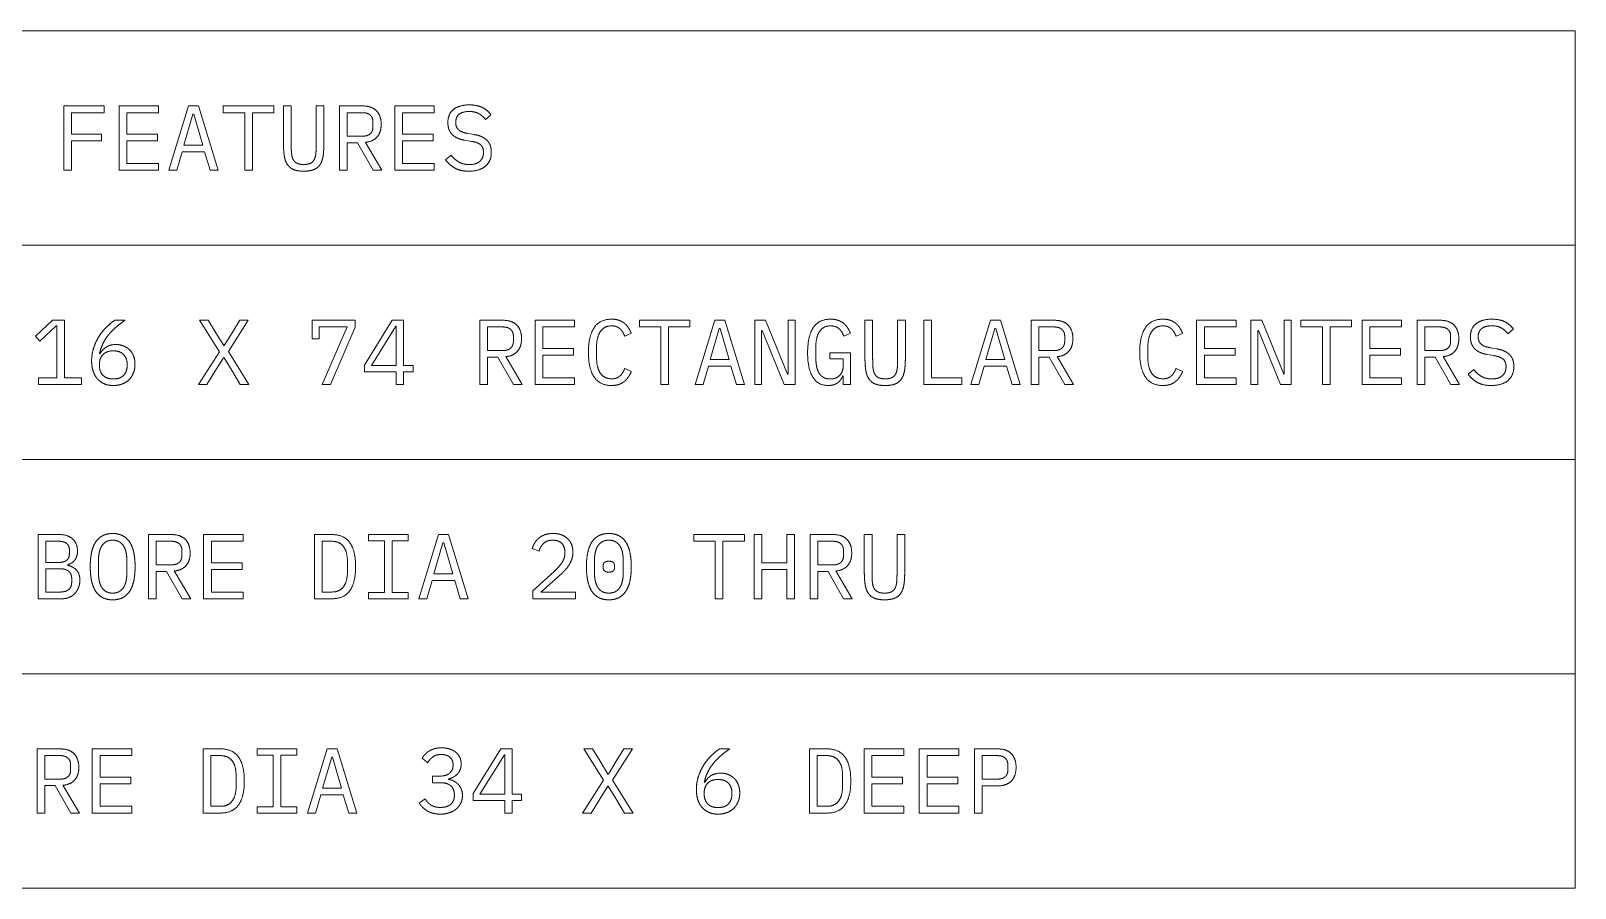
# Model space of a CAD drawing. Header units: millimetres. Extents: x 41 to 831, y 11 to 584.
# Drawn here: x 780.6 to 831, y 556 to 584 of the extents above; entities that cross this region are included whole.
import ezdxf

# ---------------------------------------------------------------- set-up
doc = ezdxf.new("R2010")
doc.units = ezdxf.units.MM
doc.layers.add('dims', color=7, linetype='Continuous', lineweight=5)

msp = doc.modelspace()

# ---------------------------------------------------------------- linework, layer by layer
at = {"layer": 'dims'}
for p, q in [((746.276, 584), (831, 584)), ((831, 556), (831, 584)), ((781.66, 581.547), (781.66, 579.453)), ((782.98, 581.547), (781.66, 581.547)), ((781.912, 581.328), (782.98, 581.328)), ((781.912, 580.623), (781.912, 581.328)), ((782.98, 581.328), (782.98, 581.547)), ((783.46, 581.547), (783.46, 579.453)), ((784.75, 581.547), (783.46, 581.547)), ((783.712, 581.328), (784.75, 581.328)), ((783.712, 580.623), (783.712, 581.328)), ((784.75, 581.328), (784.75, 581.547)), ((785.725, 581.547), (785.083, 579.453)), ((786.058, 581.547), (785.725, 581.547)), ((786.7, 579.453), (786.058, 581.547)), ((786.865, 581.547), (786.865, 581.328)), ((788.515, 581.547), (786.865, 581.547)), ((786.865, 581.328), (787.564, 581.328)), ((787.564, 581.328), (787.564, 579.453)), ((787.816, 581.328), (788.515, 581.328)), ((787.816, 579.453), (787.816, 581.328)), ((788.515, 581.328), (788.515, 581.547)), ((789.082, 581.547), (788.83, 581.547)), ((788.83, 581.547), (788.83, 580.35)), ((789.082, 580.29), (789.082, 581.547)), ((789.898, 581.547), (789.898, 580.29)), ((790.15, 581.547), (789.898, 581.547)), ((790.15, 580.35), (790.15, 581.547)), ((790.66, 581.547), (790.66, 579.453)), ((791.422, 581.547), (790.66, 581.547)), ((790.912, 581.328), (791.416, 581.328)), ((790.912, 580.56), (790.912, 581.328)), ((792.46, 581.547), (792.46, 579.453)), ((793.75, 581.547), (792.46, 581.547)), ((792.712, 581.328), (793.75, 581.328)), ((792.712, 580.623), (792.712, 581.328)), ((793.75, 581.328), (793.75, 581.547)), ((785.581, 580.269), (785.875, 581.28)), ((785.875, 581.28), (785.902, 581.28)), ((785.902, 581.28), (786.196, 580.269)), ((791.752, 581.022), (791.752, 580.866)), ((795.421, 581.109), (795.598, 581.262)), ((782.89, 580.623), (781.912, 580.623)), ((781.912, 580.404), (782.89, 580.404)), ((781.912, 579.453), (781.912, 580.404)), ((782.89, 580.404), (782.89, 580.623)), ((784.714, 580.623), (783.712, 580.623)), ((783.712, 580.404), (784.714, 580.404)), ((783.712, 579.672), (783.712, 580.404)), ((784.714, 580.404), (784.714, 580.623)), ((791.416, 580.56), (790.912, 580.56)), ((790.912, 579.453), (790.912, 580.347)), ((790.912, 580.347), (791.245, 580.347)), ((791.245, 580.347), (791.755, 579.453)), ((792.037, 579.453), (791.503, 580.359)), ((793.714, 580.623), (792.712, 580.623)), ((792.712, 580.404), (793.714, 580.404)), ((792.712, 579.672), (792.712, 580.404)), ((793.714, 580.404), (793.714, 580.623)), ((794.737, 580.431), (794.971, 580.392)), ((795.07, 580.611), (794.845, 580.65)), ((785.344, 579.453), (785.521, 580.05)), ((785.521, 580.05), (786.256, 580.05)), ((786.196, 580.269), (785.581, 580.269)), ((786.256, 580.05), (786.433, 579.453)), ((794.308, 579.936), (794.125, 579.786)), ((781.66, 579.453), (781.912, 579.453)), ((783.46, 579.453), (784.75, 579.453)), ((784.75, 579.672), (783.712, 579.672)), ((784.75, 579.453), (784.75, 579.672)), ((785.083, 579.453), (785.344, 579.453)), ((786.433, 579.453), (786.7, 579.453)), ((787.564, 579.453), (787.816, 579.453)), ((790.66, 579.453), (790.912, 579.453)), ((791.755, 579.453), (792.037, 579.453)), ((792.46, 579.453), (793.75, 579.453)), ((793.75, 579.672), (792.712, 579.672)), ((793.75, 579.453), (793.75, 579.672)), ((746.276, 577), (831, 577)), ((781.288, 574.547), (780.733, 574.028)), ((780.88, 573.869), (781.408, 574.361)), ((781.681, 574.547), (781.288, 574.547)), ((781.408, 574.361), (781.429, 574.361)), ((781.429, 574.361), (781.429, 572.672)), ((781.681, 572.672), (781.681, 574.547)), ((783.649, 574.547), (783.325, 574.547)), ((786.091, 574.547), (786.736, 573.521)), ((786.376, 574.547), (786.091, 574.547)), ((786.619, 574.142), (786.376, 574.547)), ((787.03, 573.524), (787.678, 574.547)), ((787.402, 574.547), (787.15, 574.142)), ((787.678, 574.547), (787.402, 574.547)), ((789.769, 574.547), (789.769, 573.941)), ((791.167, 574.547), (789.769, 574.547)), ((789.994, 574.331), (790.912, 574.331)), ((789.994, 573.941), (789.994, 574.331)), ((790.912, 574.331), (790.093, 572.453)), ((790.363, 572.453), (791.167, 574.325)), ((791.167, 574.325), (791.167, 574.547)), ((792.382, 574.547), (791.476, 573.086)), ((791.701, 573.071), (792.496, 574.352)), ((792.748, 574.547), (792.382, 574.547)), ((792.496, 574.352), (792.508, 574.352)), ((792.508, 574.352), (792.508, 573.071)), ((792.748, 573.071), (792.748, 574.547)), ((795.244, 574.547), (795.244, 572.453)), ((796.006, 574.547), (795.244, 574.547)), ((795.496, 574.328), (796, 574.328)), ((795.496, 573.56), (795.496, 574.328)), ((797.044, 574.547), (797.044, 572.453)), ((798.334, 574.547), (797.044, 574.547)), ((797.296, 574.328), (798.334, 574.328)), ((797.296, 573.623), (797.296, 574.328)), ((798.334, 574.328), (798.334, 574.547)), ((800.449, 574.547), (800.449, 574.328)), ((802.099, 574.547), (800.449, 574.547)), ((800.449, 574.328), (801.148, 574.328)), ((801.148, 574.328), (801.148, 572.453)), ((801.4, 574.328), (802.099, 574.328)), ((801.4, 572.453), (801.4, 574.328)), ((802.099, 574.328), (802.099, 574.547)), ((802.909, 574.547), (802.267, 572.453)), ((802.765, 573.269), (803.059, 574.28)), ((803.242, 574.547), (802.909, 574.547)), ((803.059, 574.28), (803.086, 574.28)), ((803.086, 574.28), (803.38, 573.269)), ((803.884, 572.453), (803.242, 574.547)), ((804.214, 574.547), (804.214, 572.453)), ((804.571, 574.547), (804.214, 574.547)), ((805.285, 572.783), (804.571, 574.547)), ((805.306, 574.547), (805.306, 572.783)), ((805.534, 574.547), (805.306, 574.547)), ((805.534, 572.453), (805.534, 574.547)), ((808.066, 574.547), (807.814, 574.547)), ((807.814, 574.547), (807.814, 573.35)), ((808.066, 573.29), (808.066, 574.547)), ((808.882, 574.547), (808.882, 573.29)), ((809.134, 574.547), (808.882, 574.547)), ((809.134, 573.35), (809.134, 574.547)), ((809.734, 574.547), (809.734, 572.453)), ((809.986, 574.547), (809.734, 574.547)), ((809.986, 572.672), (809.986, 574.547)), ((811.909, 574.547), (811.267, 572.453)), ((811.765, 573.269), (812.059, 574.28)), ((812.242, 574.547), (811.909, 574.547)), ((812.059, 574.28), (812.086, 574.28)), ((812.086, 574.28), (812.38, 573.269)), ((812.884, 572.453), (812.242, 574.547)), ((813.244, 574.547), (813.244, 572.453)), ((814.006, 574.547), (813.244, 574.547)), ((813.496, 574.328), (814, 574.328)), ((813.496, 573.56), (813.496, 574.328)), ((818.644, 574.547), (818.644, 572.453)), ((819.934, 574.547), (818.644, 574.547)), ((818.896, 574.328), (819.934, 574.328)), ((818.896, 573.623), (818.896, 574.328)), ((819.934, 574.328), (819.934, 574.547)), ((820.414, 574.547), (820.414, 572.453)), ((820.771, 574.547), (820.414, 574.547)), ((821.485, 572.783), (820.771, 574.547)), ((821.506, 574.547), (821.506, 572.783)), ((821.734, 574.547), (821.506, 574.547)), ((821.734, 572.453), (821.734, 574.547)), ((822.049, 574.547), (822.049, 574.328)), ((823.699, 574.547), (822.049, 574.547)), ((822.049, 574.328), (822.748, 574.328)), ((822.748, 574.328), (822.748, 572.453)), ((823, 574.328), (823.699, 574.328)), ((823, 572.453), (823, 574.328)), ((823.699, 574.328), (823.699, 574.547)), ((824.044, 574.547), (824.044, 572.453)), ((825.334, 574.547), (824.044, 574.547)), ((824.296, 574.328), (825.334, 574.328)), ((824.296, 573.623), (824.296, 574.328)), ((825.334, 574.328), (825.334, 574.547)), ((825.844, 574.547), (825.844, 572.453)), ((826.606, 574.547), (825.844, 574.547)), ((826.096, 574.328), (826.6, 574.328)), ((826.096, 573.56), (826.096, 574.328)), ((828.805, 574.109), (828.982, 574.262)), ((780.733, 574.028), (780.88, 573.869)), ((786.88, 573.719), (786.619, 574.142)), ((787.15, 574.142), (786.892, 573.719)), ((789.769, 573.941), (789.994, 573.941)), ((796.336, 574.022), (796.336, 573.866)), ((799.972, 574.025), (800.188, 574.124)), ((804.442, 574.217), (804.463, 574.217)), ((804.442, 572.453), (804.442, 574.217)), ((804.463, 574.217), (805.177, 572.453)), ((807.124, 574.025), (807.34, 574.124)), ((814.336, 574.022), (814.336, 573.866)), ((817.972, 574.025), (818.188, 574.124)), ((820.642, 574.217), (820.663, 574.217)), ((820.642, 572.453), (820.642, 574.217)), ((820.663, 574.217), (821.377, 572.453)), ((826.936, 574.022), (826.936, 573.866)), ((782.839, 573.455), (782.824, 573.461)), ((786.736, 573.521), (786.052, 572.453)), ((786.592, 572.87), (786.877, 573.326)), ((786.877, 573.326), (786.889, 573.326)), ((786.892, 573.719), (786.88, 573.719)), ((786.889, 573.326), (787.165, 572.87)), ((787.699, 572.453), (787.03, 573.524)), ((796, 573.56), (795.496, 573.56)), ((795.496, 572.453), (795.496, 573.347)), ((795.496, 573.347), (795.829, 573.347)), ((795.829, 573.347), (796.339, 572.453)), ((796.621, 572.453), (796.087, 573.359)), ((798.298, 573.623), (797.296, 573.623)), ((797.296, 573.404), (798.298, 573.404)), ((797.296, 572.672), (797.296, 573.404)), ((798.298, 573.404), (798.298, 573.623)), ((799.051, 573.329), (799.051, 573.671)), ((803.38, 573.269), (802.765, 573.269)), ((806.209, 573.347), (806.209, 573.671)), ((806.665, 573.488), (806.665, 573.287)), ((807.34, 573.488), (806.665, 573.488)), ((806.665, 573.287), (807.106, 573.287)), ((807.106, 573.287), (807.106, 573.071)), ((807.34, 572.453), (807.34, 573.488)), ((812.38, 573.269), (811.765, 573.269)), ((814, 573.56), (813.496, 573.56)), ((813.496, 572.453), (813.496, 573.347)), ((813.496, 573.347), (813.829, 573.347)), ((813.829, 573.347), (814.339, 572.453)), ((814.621, 572.453), (814.087, 573.359)), ((817.051, 573.329), (817.051, 573.671)), ((819.898, 573.623), (818.896, 573.623)), ((818.896, 573.404), (819.898, 573.404)), ((818.896, 572.672), (818.896, 573.404)), ((819.898, 573.404), (819.898, 573.623)), ((825.298, 573.623), (824.296, 573.623)), ((824.296, 573.404), (825.298, 573.404)), ((824.296, 572.672), (824.296, 573.404)), ((825.298, 573.404), (825.298, 573.623)), ((826.6, 573.56), (826.096, 573.56)), ((826.096, 572.453), (826.096, 573.347)), ((826.096, 573.347), (826.429, 573.347)), ((826.429, 573.347), (826.939, 572.453)), ((827.221, 572.453), (826.687, 573.359)), ((828.121, 573.431), (828.355, 573.392)), ((828.454, 573.611), (828.229, 573.65)), ((782.821, 573.077), (782.821, 573.101)), ((783.727, 573.101), (783.727, 573.077)), ((786.328, 572.453), (786.592, 572.87)), ((787.165, 572.87), (787.414, 572.453)), ((791.476, 573.086), (791.476, 572.864)), ((791.476, 572.864), (792.508, 572.864)), ((792.508, 573.071), (791.701, 573.071)), ((792.508, 572.864), (792.508, 572.453)), ((793.06, 573.071), (792.748, 573.071)), ((792.748, 572.864), (793.06, 572.864)), ((792.748, 572.453), (792.748, 572.864)), ((793.06, 572.864), (793.06, 573.071)), ((800.188, 572.876), (799.972, 572.975)), ((802.528, 572.453), (802.705, 573.05)), ((802.705, 573.05), (803.44, 573.05)), ((803.44, 573.05), (803.617, 572.453)), ((805.306, 572.783), (805.285, 572.783)), ((811.528, 572.453), (811.705, 573.05)), ((811.705, 573.05), (812.44, 573.05)), ((812.44, 573.05), (812.617, 572.453)), ((818.188, 572.876), (817.972, 572.975)), ((821.506, 572.783), (821.485, 572.783)), ((827.692, 572.936), (827.509, 572.786)), ((780.829, 572.672), (780.829, 572.453)), ((781.429, 572.672), (780.829, 572.672)), ((780.829, 572.453), (782.233, 572.453)), ((782.233, 572.672), (781.681, 572.672)), ((782.233, 572.453), (782.233, 572.672)), ((786.052, 572.453), (786.328, 572.453)), ((787.414, 572.453), (787.699, 572.453)), ((790.093, 572.453), (790.363, 572.453)), ((792.508, 572.453), (792.748, 572.453)), ((795.244, 572.453), (795.496, 572.453)), ((796.339, 572.453), (796.621, 572.453)), ((797.044, 572.453), (798.334, 572.453)), ((798.334, 572.672), (797.296, 572.672)), ((798.334, 572.453), (798.334, 572.672)), ((801.148, 572.453), (801.4, 572.453)), ((802.267, 572.453), (802.528, 572.453)), ((803.617, 572.453), (803.884, 572.453)), ((804.214, 572.453), (804.442, 572.453)), ((805.177, 572.453), (805.534, 572.453)), ((807.091, 572.732), (807.106, 572.732)), ((807.106, 572.732), (807.106, 572.453)), ((807.106, 572.453), (807.34, 572.453)), ((809.734, 572.453), (810.979, 572.453)), ((810.979, 572.672), (809.986, 572.672)), ((810.979, 572.453), (810.979, 572.672)), ((811.267, 572.453), (811.528, 572.453)), ((812.617, 572.453), (812.884, 572.453)), ((813.244, 572.453), (813.496, 572.453)), ((814.339, 572.453), (814.621, 572.453)), ((818.644, 572.453), (819.934, 572.453)), ((819.934, 572.672), (818.896, 572.672)), ((819.934, 572.453), (819.934, 572.672)), ((820.414, 572.453), (820.642, 572.453)), ((821.377, 572.453), (821.734, 572.453)), ((822.748, 572.453), (823, 572.453)), ((824.044, 572.453), (825.334, 572.453)), ((825.334, 572.672), (824.296, 572.672)), ((825.334, 572.453), (825.334, 572.672)), ((825.844, 572.453), (826.096, 572.453)), ((826.939, 572.453), (827.221, 572.453)), ((746.276, 570), (831, 570)), ((780.817, 567.547), (780.817, 565.453)), ((781.528, 567.547), (780.817, 567.547)), ((781.069, 567.328), (781.501, 567.328)), ((781.069, 566.638), (781.069, 567.328)), ((784.423, 567.547), (784.423, 565.453)), ((785.185, 567.547), (784.423, 567.547)), ((784.675, 567.328), (785.179, 567.328)), ((784.675, 566.56), (784.675, 567.328)), ((786.223, 567.547), (786.223, 565.453)), ((787.513, 567.547), (786.223, 567.547)), ((786.475, 567.328), (787.513, 567.328)), ((786.475, 566.623), (786.475, 567.328)), ((787.513, 567.328), (787.513, 567.547)), ((789.838, 567.547), (789.838, 565.453)), ((790.423, 567.547), (789.838, 567.547)), ((790.09, 567.328), (790.411, 567.328)), ((790.09, 565.672), (790.09, 567.328)), ((791.605, 567.547), (791.605, 567.346)), ((792.901, 567.547), (791.605, 567.547)), ((791.605, 567.346), (792.127, 567.346)), ((792.127, 567.346), (792.127, 565.654)), ((792.379, 567.346), (792.901, 567.346)), ((792.379, 565.654), (792.379, 567.346)), ((792.901, 567.346), (792.901, 567.547)), ((793.888, 567.547), (793.246, 565.453)), ((793.744, 566.269), (794.038, 567.28)), ((794.221, 567.547), (793.888, 567.547)), ((794.038, 567.28), (794.065, 567.28)), ((794.065, 567.28), (794.359, 566.269)), ((794.863, 565.453), (794.221, 567.547)), ((802.228, 567.547), (802.228, 567.328)), ((803.878, 567.547), (802.228, 567.547)), ((802.228, 567.328), (802.927, 567.328)), ((802.927, 567.328), (802.927, 565.453)), ((803.179, 567.328), (803.878, 567.328)), ((803.179, 565.453), (803.179, 567.328)), ((803.878, 567.328), (803.878, 567.547)), ((804.193, 567.547), (804.193, 565.453)), ((804.445, 567.547), (804.193, 567.547)), ((804.445, 566.623), (804.445, 567.547)), ((805.261, 567.547), (805.261, 566.623)), ((805.513, 567.547), (805.261, 567.547)), ((805.513, 565.453), (805.513, 567.547)), ((806.023, 567.547), (806.023, 565.453)), ((806.785, 567.547), (806.023, 567.547)), ((806.275, 567.328), (806.779, 567.328)), ((806.275, 566.56), (806.275, 567.328)), ((808.045, 567.547), (807.793, 567.547)), ((807.793, 567.547), (807.793, 566.35)), ((808.045, 566.29), (808.045, 567.547)), ((808.861, 567.547), (808.861, 566.29)), ((809.113, 567.547), (808.861, 567.547)), ((809.113, 566.35), (809.113, 567.547)), ((781.84, 567.04), (781.84, 566.923)), ((785.515, 567.022), (785.515, 566.866)), ((796.948, 567.091), (797.173, 567.007)), ((798.016, 566.968), (798.016, 566.932)), ((807.115, 567.022), (807.115, 566.866)), ((781.501, 566.638), (781.069, 566.638)), ((781.069, 566.431), (781.543, 566.431)), ((781.069, 565.672), (781.069, 566.431)), ((781.777, 566.548), (781.777, 566.557)), ((782.788, 566.329), (782.788, 566.671)), ((783.718, 566.671), (783.718, 566.329)), ((785.179, 566.56), (784.675, 566.56)), ((784.675, 565.453), (784.675, 566.347)), ((784.675, 566.347), (785.008, 566.347)), ((785.008, 566.347), (785.518, 565.453)), ((785.8, 565.453), (785.266, 566.359)), ((787.477, 566.623), (786.475, 566.623)), ((786.475, 566.404), (787.477, 566.404)), ((786.475, 565.672), (786.475, 566.404)), ((787.477, 566.404), (787.477, 566.623)), ((790.918, 566.662), (790.918, 566.338)), ((794.359, 566.269), (793.744, 566.269)), ((797.665, 566.341), (796.966, 565.711)), ((798.982, 566.329), (798.982, 566.671)), ((799.267, 566.533), (799.267, 566.467)), ((799.639, 566.467), (799.639, 566.533)), ((799.924, 566.671), (799.924, 566.329)), ((805.261, 566.623), (804.445, 566.623)), ((804.445, 566.404), (805.261, 566.404)), ((804.445, 565.453), (804.445, 566.404)), ((805.261, 566.404), (805.261, 565.453)), ((806.779, 566.56), (806.275, 566.56)), ((806.275, 565.453), (806.275, 566.347)), ((806.275, 566.347), (806.608, 566.347)), ((806.608, 566.347), (807.118, 565.453)), ((807.4, 565.453), (806.866, 566.359)), ((781.915, 566.113), (781.915, 565.99)), ((793.507, 565.453), (793.684, 566.05)), ((793.684, 566.05), (794.419, 566.05)), ((794.419, 566.05), (794.596, 565.453)), ((796.966, 565.711), (796.966, 565.453)), ((797.227, 565.672), (797.812, 566.182)), ((780.817, 565.453), (781.618, 565.453)), ((781.543, 565.672), (781.069, 565.672)), ((784.423, 565.453), (784.675, 565.453)), ((785.518, 565.453), (785.8, 565.453)), ((786.223, 565.453), (787.513, 565.453)), ((787.513, 565.672), (786.475, 565.672)), ((787.513, 565.453), (787.513, 565.672)), ((789.838, 565.453), (790.423, 565.453)), ((790.411, 565.672), (790.09, 565.672)), ((791.605, 565.654), (791.605, 565.453)), ((792.127, 565.654), (791.605, 565.654)), ((791.605, 565.453), (792.901, 565.453)), ((792.901, 565.654), (792.379, 565.654)), ((792.901, 565.453), (792.901, 565.654)), ((793.246, 565.453), (793.507, 565.453)), ((794.596, 565.453), (794.863, 565.453)), ((796.966, 565.453), (798.364, 565.453)), ((798.364, 565.672), (797.227, 565.672)), ((798.364, 565.453), (798.364, 565.672)), ((802.927, 565.453), (803.179, 565.453)), ((804.193, 565.453), (804.445, 565.453)), ((805.261, 565.453), (805.513, 565.453)), ((806.023, 565.453), (806.275, 565.453)), ((807.118, 565.453), (807.4, 565.453)), ((746.276, 563), (831, 563)), ((780.789, 560.547), (780.789, 558.453)), ((781.551, 560.547), (780.789, 560.547)), ((781.041, 560.328), (781.544, 560.328)), ((781.041, 559.56), (781.041, 560.328)), ((782.589, 560.547), (782.589, 558.453)), ((783.879, 560.547), (782.589, 560.547)), ((782.841, 560.328), (783.879, 560.328)), ((782.841, 559.623), (782.841, 560.328)), ((783.879, 560.328), (783.879, 560.547)), ((786.204, 560.547), (786.204, 558.453)), ((786.789, 560.547), (786.204, 560.547)), ((786.456, 560.328), (786.776, 560.328)), ((786.456, 558.672), (786.456, 560.328)), ((787.971, 560.547), (787.971, 560.346)), ((789.266, 560.547), (787.971, 560.547)), ((787.971, 560.346), (788.493, 560.346)), ((788.493, 560.346), (788.493, 558.654)), ((788.744, 560.346), (789.266, 560.346)), ((788.744, 558.654), (788.744, 560.346)), ((789.266, 560.346), (789.266, 560.547)), ((790.254, 560.547), (789.611, 558.453)), ((790.109, 559.269), (790.404, 560.28)), ((790.586, 560.547), (790.254, 560.547)), ((790.404, 560.28), (790.431, 560.28)), ((790.431, 560.28), (790.724, 559.269)), ((791.229, 558.453), (790.586, 560.547)), ((793.353, 560.241), (793.541, 560.097)), ((795.926, 560.547), (795.021, 559.086)), ((795.246, 559.071), (796.041, 560.352)), ((796.293, 560.547), (795.926, 560.547)), ((796.041, 560.352), (796.053, 560.352)), ((796.053, 560.352), (796.053, 559.071)), ((796.293, 559.071), (796.293, 560.547)), ((798.636, 560.547), (799.281, 559.521)), ((798.921, 560.547), (798.636, 560.547)), ((799.164, 560.142), (798.921, 560.547)), ((799.424, 559.719), (799.164, 560.142)), ((799.694, 560.142), (799.436, 559.719)), ((799.574, 559.524), (800.223, 560.547)), ((799.946, 560.547), (799.694, 560.142)), ((800.223, 560.547), (799.946, 560.547)), ((803.394, 560.547), (803.069, 560.547)), ((806.004, 560.547), (806.004, 558.453)), ((806.589, 560.547), (806.004, 560.547)), ((806.256, 560.328), (806.576, 560.328)), ((806.256, 558.672), (806.256, 560.328)), ((807.789, 560.547), (807.789, 558.453)), ((809.079, 560.547), (807.789, 560.547)), ((808.041, 560.328), (809.079, 560.328)), ((808.041, 559.623), (808.041, 560.328)), ((809.079, 560.328), (809.079, 560.547)), ((809.589, 560.547), (809.589, 558.453)), ((810.879, 560.547), (809.589, 560.547)), ((809.841, 560.328), (810.879, 560.328)), ((809.841, 559.623), (809.841, 560.328)), ((810.879, 560.328), (810.879, 560.547)), ((811.389, 560.547), (811.389, 558.453)), ((812.151, 560.547), (811.389, 560.547)), ((811.641, 559.56), (811.641, 560.328)), ((811.641, 560.328), (812.144, 560.328)), ((781.881, 560.022), (781.881, 559.866)), ((787.284, 559.662), (787.284, 559.338)), ((793.929, 559.659), (793.698, 559.659)), ((793.698, 559.659), (793.698, 559.443)), ((794.366, 560.028), (794.366, 560.007)), ((799.436, 559.719), (799.424, 559.719)), ((807.084, 559.662), (807.084, 559.338)), ((812.481, 560.022), (812.481, 559.866)), ((781.544, 559.56), (781.041, 559.56)), ((781.041, 558.453), (781.041, 559.347)), ((781.041, 559.347), (781.374, 559.347)), ((781.374, 559.347), (781.884, 558.453)), ((782.166, 558.453), (781.631, 559.359)), ((783.843, 559.623), (782.841, 559.623)), ((782.841, 559.404), (783.843, 559.404)), ((782.841, 558.672), (782.841, 559.404)), ((783.843, 559.404), (783.843, 559.623)), ((790.724, 559.269), (790.109, 559.269)), ((793.698, 559.443), (793.946, 559.443)), ((794.223, 559.554), (794.223, 559.566)), ((799.281, 559.521), (798.596, 558.453)), ((799.136, 558.87), (799.421, 559.326)), ((799.421, 559.326), (799.434, 559.326)), ((799.434, 559.326), (799.709, 558.87)), ((800.244, 558.453), (799.574, 559.524)), ((802.584, 559.455), (802.569, 559.461)), ((809.043, 559.623), (808.041, 559.623)), ((808.041, 559.404), (809.043, 559.404)), ((808.041, 558.672), (808.041, 559.404)), ((809.043, 559.404), (809.043, 559.623)), ((810.843, 559.623), (809.841, 559.623)), ((809.841, 559.404), (810.843, 559.404)), ((809.841, 558.672), (809.841, 559.404)), ((810.843, 559.404), (810.843, 559.623)), ((812.144, 559.56), (811.641, 559.56)), ((811.641, 559.341), (812.151, 559.341)), ((811.641, 558.453), (811.641, 559.341)), ((783.879, 558.672), (782.841, 558.672)), ((783.879, 558.453), (783.879, 558.672)), ((786.776, 558.672), (786.456, 558.672)), ((787.971, 558.654), (787.971, 558.453)), ((788.493, 558.654), (787.971, 558.654)), ((789.266, 558.654), (788.744, 558.654)), ((789.266, 558.453), (789.266, 558.654)), ((789.873, 558.453), (790.049, 559.05)), ((790.049, 559.05), (790.784, 559.05)), ((790.784, 559.05), (790.961, 558.453)), ((793.451, 558.918), (793.263, 558.774)), ((794.409, 559.053), (794.409, 559.029)), ((795.021, 559.086), (795.021, 558.864)), ((795.021, 558.864), (796.053, 558.864)), ((796.053, 559.071), (795.246, 559.071)), ((796.053, 558.864), (796.053, 558.453)), ((796.604, 559.071), (796.293, 559.071)), ((796.293, 558.864), (796.604, 558.864)), ((796.293, 558.453), (796.293, 558.864)), ((796.604, 558.864), (796.604, 559.071)), ((798.873, 558.453), (799.136, 558.87)), ((799.709, 558.87), (799.959, 558.453)), ((802.566, 559.077), (802.566, 559.101)), ((803.471, 559.101), (803.471, 559.077)), ((806.576, 558.672), (806.256, 558.672)), ((809.079, 558.672), (808.041, 558.672)), ((809.079, 558.453), (809.079, 558.672)), ((810.879, 558.672), (809.841, 558.672)), ((810.879, 558.453), (810.879, 558.672)), ((780.789, 558.453), (781.041, 558.453)), ((781.884, 558.453), (782.166, 558.453)), ((782.589, 558.453), (783.879, 558.453)), ((786.204, 558.453), (786.789, 558.453)), ((787.971, 558.453), (789.266, 558.453)), ((789.611, 558.453), (789.873, 558.453)), ((790.961, 558.453), (791.229, 558.453)), ((796.053, 558.453), (796.293, 558.453)), ((798.596, 558.453), (798.873, 558.453)), ((799.959, 558.453), (800.244, 558.453)), ((806.004, 558.453), (806.589, 558.453)), ((807.789, 558.453), (809.079, 558.453)), ((809.589, 558.453), (810.879, 558.453)), ((811.389, 558.453), (811.641, 558.453)), ((746.276, 556), (831, 556))]:
    msp.add_line(p, q, dxfattribs=at)
for points in [[(791.664, 581.248), (791.575, 581.328), (791.416, 581.328)], [(791.422, 581.547), (791.713, 581.547), (791.866, 581.388)], [(791.866, 581.388), (792.019, 581.229), (792.019, 580.944)], [(794.197, 581.001), (794.197, 581.289), (794.386, 581.436)], [(794.386, 581.436), (794.575, 581.583), (794.896, 581.583)], [(794.893, 581.367), (794.68, 581.367), (794.566, 581.277)], [(795.211, 581.295), (795.088, 581.367), (794.893, 581.367)], [(794.896, 581.583), (795.148, 581.583), (795.321, 581.499)], [(795.321, 581.499), (795.493, 581.415), (795.598, 581.262)], [(791.752, 581.022), (791.752, 581.169), (791.664, 581.248)], [(791.664, 580.639), (791.752, 580.719), (791.752, 580.866)], [(792.019, 580.944), (792.019, 580.689), (791.887, 580.536)], [(794.224, 580.81), (794.197, 580.902), (794.197, 581.001)], [(794.314, 580.642), (794.251, 580.719), (794.224, 580.81)], [(794.566, 581.277), (794.452, 581.187), (794.452, 581.007)], [(794.452, 581.007), (794.452, 580.866), (794.538, 580.777)], [(795.421, 581.109), (795.334, 581.223), (795.211, 581.295)], [(788.853, 579.942), (788.83, 580.116), (788.83, 580.35)], [(790.15, 580.35), (790.15, 580.116), (790.128, 579.942)], [(791.416, 580.56), (791.575, 580.56), (791.664, 580.639)], [(791.887, 580.536), (791.755, 580.383), (791.503, 580.359)], [(794.481, 580.512), (794.377, 580.566), (794.314, 580.642)], [(794.737, 580.431), (794.584, 580.458), (794.481, 580.512)], [(794.538, 580.777), (794.623, 580.689), (794.845, 580.65)], [(795.274, 580.27), (795.187, 580.356), (794.971, 580.392)], [(795.07, 580.611), (795.223, 580.584), (795.328, 580.53)], [(795.328, 580.53), (795.433, 580.476), (795.498, 580.401)], [(795.498, 580.401), (795.562, 580.326), (795.589, 580.233)], [(788.946, 579.651), (788.875, 579.768), (788.853, 579.942)], [(789.082, 580.29), (789.082, 580.137), (789.091, 580.017)], [(789.091, 580.017), (789.1, 579.897), (789.139, 579.811)], [(789.139, 579.811), (789.178, 579.726), (789.261, 579.681)], [(789.72, 579.681), (789.802, 579.726), (789.841, 579.811)], [(789.841, 579.811), (789.88, 579.897), (789.889, 580.017)], [(789.889, 580.017), (789.898, 580.137), (789.898, 580.29)], [(790.128, 579.942), (790.105, 579.768), (790.035, 579.651)], [(794.308, 579.936), (794.431, 579.783), (794.568, 579.708)], [(795.241, 579.738), (795.361, 579.843), (795.361, 580.032)], [(795.361, 580.032), (795.361, 580.185), (795.274, 580.27)], [(795.616, 580.038), (795.616, 579.747), (795.426, 579.582)], [(795.589, 580.233), (795.616, 580.14), (795.616, 580.038)], [(789.147, 579.475), (789.016, 579.534), (788.946, 579.651)], [(789.49, 579.417), (789.277, 579.417), (789.147, 579.475)], [(789.261, 579.681), (789.343, 579.636), (789.49, 579.636)], [(789.49, 579.636), (789.637, 579.636), (789.72, 579.681)], [(789.834, 579.475), (789.703, 579.417), (789.49, 579.417)], [(790.035, 579.651), (789.964, 579.534), (789.834, 579.475)], [(794.422, 579.52), (794.242, 579.624), (794.125, 579.786)], [(794.884, 579.417), (794.602, 579.417), (794.422, 579.52)], [(794.568, 579.708), (794.704, 579.633), (794.893, 579.633)], [(795.426, 579.582), (795.235, 579.417), (794.884, 579.417)], [(794.893, 579.633), (795.121, 579.633), (795.241, 579.738)], [(782.817, 574.035), (782.926, 574.205), (783.061, 574.335)], [(783.061, 574.335), (783.196, 574.466), (783.325, 574.547)], [(783.345, 574.307), (783.211, 574.19), (783.109, 574.062)], [(783.649, 574.547), (783.478, 574.424), (783.345, 574.307)], [(796.248, 574.248), (796.159, 574.328), (796, 574.328)], [(796.006, 574.547), (796.297, 574.547), (796.45, 574.388)], [(796.45, 574.388), (796.603, 574.229), (796.603, 573.944)], [(798.784, 573.5), (798.784, 574.025), (798.972, 574.304)], [(798.972, 574.304), (799.159, 574.583), (799.543, 574.583)], [(799.543, 574.364), (799.294, 574.364), (799.173, 574.175)], [(799.543, 574.583), (799.687, 574.583), (799.792, 574.544)], [(799.707, 574.337), (799.639, 574.364), (799.543, 574.364)], [(799.824, 574.264), (799.774, 574.31), (799.707, 574.337)], [(799.792, 574.544), (799.897, 574.505), (799.972, 574.439)], [(799.909, 574.155), (799.873, 574.217), (799.824, 574.264)], [(799.972, 574.439), (800.047, 574.373), (800.098, 574.29)], [(800.098, 574.29), (800.149, 574.208), (800.188, 574.124)], [(805.942, 573.485), (805.942, 574.025), (806.125, 574.304)], [(806.125, 574.304), (806.308, 574.583), (806.689, 574.583)], [(806.698, 574.364), (806.446, 574.364), (806.328, 574.175)], [(806.689, 574.583), (806.836, 574.583), (806.944, 574.544)], [(806.86, 574.337), (806.791, 574.364), (806.698, 574.364)], [(806.979, 574.264), (806.929, 574.31), (806.86, 574.337)], [(806.944, 574.544), (807.052, 574.505), (807.129, 574.439)], [(807.063, 574.155), (807.028, 574.217), (806.979, 574.264)], [(807.129, 574.439), (807.205, 574.373), (807.256, 574.29)], [(807.256, 574.29), (807.307, 574.208), (807.34, 574.124)], [(814.248, 574.248), (814.159, 574.328), (814, 574.328)], [(814.006, 574.547), (814.297, 574.547), (814.45, 574.388)], [(814.45, 574.388), (814.603, 574.229), (814.603, 573.944)], [(816.784, 573.5), (816.784, 574.025), (816.972, 574.304)], [(816.972, 574.304), (817.159, 574.583), (817.543, 574.583)], [(817.543, 574.364), (817.294, 574.364), (817.173, 574.175)], [(817.543, 574.583), (817.687, 574.583), (817.792, 574.544)], [(817.707, 574.337), (817.639, 574.364), (817.543, 574.364)], [(817.824, 574.264), (817.774, 574.31), (817.707, 574.337)], [(817.792, 574.544), (817.897, 574.505), (817.972, 574.439)], [(817.909, 574.155), (817.873, 574.217), (817.824, 574.264)], [(817.972, 574.439), (818.047, 574.373), (818.098, 574.29)], [(818.098, 574.29), (818.149, 574.208), (818.188, 574.124)], [(826.848, 574.248), (826.759, 574.328), (826.6, 574.328)], [(826.606, 574.547), (826.897, 574.547), (827.05, 574.388)], [(827.05, 574.388), (827.203, 574.229), (827.203, 573.944)], [(827.581, 574.001), (827.581, 574.289), (827.77, 574.436)], [(827.77, 574.436), (827.959, 574.583), (828.28, 574.583)], [(827.95, 574.277), (827.836, 574.187), (827.836, 574.007)], [(828.277, 574.367), (828.064, 574.367), (827.95, 574.277)], [(828.595, 574.295), (828.472, 574.367), (828.277, 574.367)], [(828.28, 574.583), (828.532, 574.583), (828.705, 574.499)], [(828.805, 574.109), (828.718, 574.223), (828.595, 574.295)], [(828.705, 574.499), (828.877, 574.415), (828.982, 574.262)], [(782.637, 573.66), (782.707, 573.866), (782.817, 574.035)], [(782.938, 573.789), (782.869, 573.644), (782.824, 573.461)], [(783.109, 574.062), (783.007, 573.935), (782.938, 573.789)], [(783.037, 573.669), (783.16, 573.755), (783.355, 573.755)], [(783.355, 573.755), (783.493, 573.755), (783.607, 573.71)], [(796.336, 574.022), (796.336, 574.169), (796.248, 574.248)], [(796.248, 573.639), (796.336, 573.719), (796.336, 573.866)], [(796.603, 573.944), (796.603, 573.689), (796.471, 573.536)], [(799.173, 574.175), (799.051, 573.986), (799.051, 573.671)], [(799.972, 574.025), (799.945, 574.094), (799.909, 574.155)], [(806.328, 574.175), (806.209, 573.986), (806.209, 573.671)], [(807.124, 574.025), (807.097, 574.094), (807.063, 574.155)], [(814.336, 574.022), (814.336, 574.169), (814.248, 574.248)], [(814.248, 573.639), (814.336, 573.719), (814.336, 573.866)], [(814.603, 573.944), (814.603, 573.689), (814.471, 573.536)], [(817.173, 574.175), (817.051, 573.986), (817.051, 573.671)], [(817.972, 574.025), (817.945, 574.094), (817.909, 574.155)], [(826.936, 574.022), (826.936, 574.169), (826.848, 574.248)], [(826.848, 573.639), (826.936, 573.719), (826.936, 573.866)], [(827.203, 573.944), (827.203, 573.689), (827.071, 573.536)], [(827.608, 573.81), (827.581, 573.902), (827.581, 574.001)], [(827.698, 573.642), (827.635, 573.719), (827.608, 573.81)], [(827.836, 574.007), (827.836, 573.866), (827.922, 573.777)], [(827.922, 573.777), (828.007, 573.689), (828.229, 573.65)], [(782.566, 573.221), (782.566, 573.455), (782.637, 573.66)], [(782.94, 573.431), (782.821, 573.314), (782.821, 573.101)], [(782.839, 573.455), (782.914, 573.584), (783.037, 573.669)], [(783.274, 573.548), (783.058, 573.548), (782.94, 573.431)], [(783.609, 573.431), (783.49, 573.548), (783.274, 573.548)], [(783.607, 573.71), (783.721, 573.665), (783.805, 573.581)], [(783.727, 573.101), (783.727, 573.314), (783.609, 573.431)], [(783.805, 573.581), (783.889, 573.497), (783.936, 573.377)], [(783.936, 573.377), (783.982, 573.257), (783.982, 573.11)], [(796, 573.56), (796.159, 573.56), (796.248, 573.639)], [(796.471, 573.536), (796.339, 573.383), (796.087, 573.359)], [(798.972, 572.696), (798.784, 572.975), (798.784, 573.5)], [(799.051, 573.329), (799.051, 573.014), (799.173, 572.825)], [(806.109, 572.693), (805.942, 572.969), (805.942, 573.485)], [(806.209, 573.347), (806.209, 573.188), (806.233, 573.058)], [(807.837, 572.942), (807.814, 573.116), (807.814, 573.35)], [(808.066, 573.29), (808.066, 573.137), (808.075, 573.017)], [(808.873, 573.017), (808.882, 573.137), (808.882, 573.29)], [(809.134, 573.35), (809.134, 573.116), (809.112, 572.942)], [(814, 573.56), (814.159, 573.56), (814.248, 573.639)], [(814.471, 573.536), (814.339, 573.383), (814.087, 573.359)], [(816.972, 572.696), (816.784, 572.975), (816.784, 573.5)], [(817.051, 573.329), (817.051, 573.014), (817.173, 572.825)], [(826.6, 573.56), (826.759, 573.56), (826.848, 573.639)], [(827.071, 573.536), (826.939, 573.383), (826.687, 573.359)], [(827.865, 573.512), (827.761, 573.566), (827.698, 573.642)], [(828.121, 573.431), (827.968, 573.458), (827.865, 573.512)], [(828.658, 573.27), (828.571, 573.356), (828.355, 573.392)], [(828.454, 573.611), (828.607, 573.584), (828.712, 573.53)], [(828.745, 573.032), (828.745, 573.185), (828.658, 573.27)], [(828.712, 573.53), (828.817, 573.476), (828.882, 573.401)], [(828.882, 573.401), (828.946, 573.326), (828.973, 573.233)], [(782.616, 572.885), (782.566, 573.035), (782.566, 573.221)], [(782.757, 572.631), (782.665, 572.735), (782.616, 572.885)], [(782.821, 573.077), (782.821, 572.864), (782.94, 572.747)], [(782.94, 572.747), (783.058, 572.63), (783.274, 572.63)], [(783.274, 572.63), (783.49, 572.63), (783.609, 572.747)], [(783.609, 572.747), (783.727, 572.864), (783.727, 573.077)], [(783.931, 572.83), (783.88, 572.702), (783.789, 572.61)], [(783.982, 573.11), (783.982, 572.957), (783.931, 572.83)], [(799.173, 572.825), (799.294, 572.636), (799.543, 572.636)], [(799.824, 572.736), (799.873, 572.783), (799.909, 572.844)], [(799.909, 572.844), (799.945, 572.906), (799.972, 572.975)], [(800.188, 572.876), (800.149, 572.789), (800.098, 572.708)], [(806.233, 573.058), (806.257, 572.927), (806.313, 572.831)], [(806.313, 572.831), (806.368, 572.735), (806.457, 572.683)], [(806.674, 572.63), (806.878, 572.63), (806.992, 572.753)], [(806.992, 572.753), (807.106, 572.876), (807.106, 573.071)], [(807.93, 572.651), (807.859, 572.768), (807.837, 572.942)], [(808.075, 573.017), (808.084, 572.897), (808.123, 572.811)], [(808.123, 572.811), (808.162, 572.726), (808.245, 572.681)], [(808.704, 572.681), (808.786, 572.726), (808.825, 572.811)], [(808.825, 572.811), (808.864, 572.897), (808.873, 573.017)], [(809.112, 572.942), (809.089, 572.768), (809.019, 572.651)], [(817.173, 572.825), (817.294, 572.636), (817.543, 572.636)], [(817.824, 572.736), (817.873, 572.783), (817.909, 572.844)], [(817.909, 572.844), (817.945, 572.906), (817.972, 572.975)], [(818.188, 572.876), (818.149, 572.789), (818.098, 572.708)], [(827.806, 572.52), (827.626, 572.624), (827.509, 572.786)], [(827.692, 572.936), (827.815, 572.783), (827.952, 572.708)], [(828.277, 572.633), (828.505, 572.633), (828.625, 572.738)], [(828.625, 572.738), (828.745, 572.843), (828.745, 573.032)], [(829, 573.038), (829, 572.747), (828.81, 572.582)], [(828.973, 573.233), (829, 573.14), (829, 573.038)], [(782.98, 572.472), (782.848, 572.528), (782.757, 572.631)], [(783.277, 572.417), (783.112, 572.417), (782.98, 572.472)], [(783.567, 572.468), (783.436, 572.417), (783.277, 572.417)], [(783.789, 572.61), (783.697, 572.519), (783.567, 572.468)], [(799.543, 572.417), (799.159, 572.417), (798.972, 572.696)], [(799.543, 572.636), (799.639, 572.636), (799.707, 572.663)], [(799.792, 572.456), (799.687, 572.417), (799.543, 572.417)], [(799.707, 572.663), (799.774, 572.69), (799.824, 572.736)], [(799.972, 572.561), (799.897, 572.495), (799.792, 572.456)], [(800.098, 572.708), (800.047, 572.627), (799.972, 572.561)], [(806.617, 572.417), (806.275, 572.417), (806.109, 572.693)], [(806.457, 572.683), (806.545, 572.63), (806.674, 572.63)], [(806.803, 572.444), (806.725, 572.417), (806.617, 572.417)], [(806.937, 572.514), (806.881, 572.471), (806.803, 572.444)], [(807.028, 572.615), (806.992, 572.558), (806.937, 572.514)], [(807.091, 572.732), (807.064, 572.672), (807.028, 572.615)], [(808.131, 572.475), (808, 572.534), (807.93, 572.651)], [(808.474, 572.417), (808.261, 572.417), (808.131, 572.475)], [(808.245, 572.681), (808.327, 572.636), (808.474, 572.636)], [(808.474, 572.636), (808.621, 572.636), (808.704, 572.681)], [(808.818, 572.475), (808.687, 572.417), (808.474, 572.417)], [(809.019, 572.651), (808.948, 572.534), (808.818, 572.475)], [(817.543, 572.417), (817.159, 572.417), (816.972, 572.696)], [(817.543, 572.636), (817.639, 572.636), (817.707, 572.663)], [(817.792, 572.456), (817.687, 572.417), (817.543, 572.417)], [(817.707, 572.663), (817.774, 572.69), (817.824, 572.736)], [(817.972, 572.561), (817.897, 572.495), (817.792, 572.456)], [(818.098, 572.708), (818.047, 572.627), (817.972, 572.561)], [(828.268, 572.417), (827.986, 572.417), (827.806, 572.52)], [(827.952, 572.708), (828.088, 572.633), (828.277, 572.633)], [(828.81, 572.582), (828.619, 572.417), (828.268, 572.417)], [(781.75, 567.256), (781.66, 567.328), (781.501, 567.328)], [(781.528, 567.547), (781.798, 567.547), (781.951, 567.4)], [(781.84, 567.04), (781.84, 567.184), (781.75, 567.256)], [(781.951, 567.4), (782.104, 567.253), (782.104, 567.007)], [(782.563, 566.957), (782.605, 567.16), (782.695, 567.298)], [(782.695, 567.298), (782.785, 567.436), (782.923, 567.509)], [(783.04, 567.314), (782.953, 567.265), (782.896, 567.175)], [(782.923, 567.509), (783.061, 567.583), (783.253, 567.583)], [(783.253, 567.364), (783.127, 567.364), (783.04, 567.314)], [(783.253, 567.583), (783.445, 567.583), (783.583, 567.509)], [(783.466, 567.314), (783.379, 567.364), (783.253, 567.364)], [(783.61, 567.175), (783.553, 567.265), (783.466, 567.314)], [(783.583, 567.509), (783.721, 567.436), (783.811, 567.298)], [(783.811, 567.298), (783.901, 567.16), (783.943, 566.957)], [(785.427, 567.248), (785.338, 567.328), (785.179, 567.328)], [(785.185, 567.547), (785.476, 567.547), (785.629, 567.388)], [(785.515, 567.022), (785.515, 567.169), (785.427, 567.248)], [(785.629, 567.388), (785.782, 567.229), (785.782, 566.944)], [(790.791, 567.154), (790.663, 567.328), (790.411, 567.328)], [(790.423, 567.547), (790.807, 567.547), (790.996, 567.283)], [(790.996, 567.283), (791.185, 567.019), (791.185, 566.5)], [(796.948, 567.091), (796.978, 567.184), (797.031, 567.272)], [(797.031, 567.272), (797.083, 567.361), (797.164, 567.43)], [(797.164, 567.43), (797.245, 567.499), (797.361, 567.541)], [(797.327, 567.266), (797.224, 567.169), (797.173, 567.007)], [(797.623, 567.364), (797.431, 567.364), (797.327, 567.266)], [(797.361, 567.541), (797.476, 567.583), (797.629, 567.583)], [(797.917, 567.26), (797.818, 567.364), (797.623, 567.364)], [(797.629, 567.583), (797.785, 567.583), (797.907, 567.538)], [(797.907, 567.538), (798.028, 567.493), (798.111, 567.412)], [(798.016, 566.968), (798.016, 567.157), (797.917, 567.26)], [(798.111, 567.412), (798.193, 567.331), (798.237, 567.22)], [(798.237, 567.22), (798.28, 567.109), (798.28, 566.977)], [(798.763, 566.957), (798.805, 567.16), (798.895, 567.298)], [(798.895, 567.298), (798.985, 567.436), (799.123, 567.509)], [(799.237, 567.314), (799.147, 567.265), (799.092, 567.175)], [(799.123, 567.509), (799.261, 567.583), (799.453, 567.583)], [(799.453, 567.364), (799.327, 567.364), (799.237, 567.314)], [(799.453, 567.583), (799.645, 567.583), (799.783, 567.509)], [(799.669, 567.314), (799.579, 567.364), (799.453, 567.364)], [(799.815, 567.175), (799.759, 567.265), (799.669, 567.314)], [(799.783, 567.509), (799.921, 567.436), (800.011, 567.298)], [(800.011, 567.298), (800.101, 567.16), (800.143, 566.957)], [(807.027, 567.248), (806.938, 567.328), (806.779, 567.328)], [(806.785, 567.547), (807.076, 567.547), (807.229, 567.388)], [(807.115, 567.022), (807.115, 567.169), (807.027, 567.248)], [(807.229, 567.388), (807.382, 567.229), (807.382, 566.944)], [(781.501, 566.638), (781.66, 566.638), (781.75, 566.708)], [(781.75, 566.708), (781.84, 566.779), (781.84, 566.923)], [(782.012, 566.71), (781.921, 566.602), (781.777, 566.557)], [(782.104, 567.007), (782.104, 566.818), (782.012, 566.71)], [(782.521, 566.5), (782.521, 566.755), (782.563, 566.957)], [(782.814, 566.956), (782.788, 566.827), (782.788, 566.671)], [(782.896, 567.175), (782.839, 567.085), (782.814, 566.956)], [(783.693, 566.956), (783.667, 567.085), (783.61, 567.175)], [(783.718, 566.671), (783.718, 566.827), (783.693, 566.956)], [(783.943, 566.957), (783.985, 566.755), (783.985, 566.5)], [(785.427, 566.639), (785.515, 566.719), (785.515, 566.866)], [(785.782, 566.944), (785.782, 566.689), (785.65, 566.536)], [(790.918, 566.662), (790.918, 566.98), (790.791, 567.154)], [(797.917, 566.624), (798.016, 566.77), (798.016, 566.932)], [(798.246, 566.752), (798.211, 566.647), (798.15, 566.551)], [(798.28, 566.977), (798.28, 566.857), (798.246, 566.752)], [(798.721, 566.5), (798.721, 566.755), (798.763, 566.957)], [(799.009, 566.956), (798.982, 566.827), (798.982, 566.671)], [(799.092, 567.175), (799.036, 567.085), (799.009, 566.956)], [(799.897, 566.956), (799.87, 567.085), (799.815, 567.175)], [(799.924, 566.671), (799.924, 566.827), (799.897, 566.956)], [(800.143, 566.957), (800.185, 566.755), (800.185, 566.5)], [(807.027, 566.639), (807.115, 566.719), (807.115, 566.866)], [(807.382, 566.944), (807.382, 566.689), (807.25, 566.536)], [(781.816, 566.351), (781.717, 566.431), (781.543, 566.431)], [(781.777, 566.548), (781.954, 566.506), (782.068, 566.39)], [(781.915, 566.113), (781.915, 566.272), (781.816, 566.351)], [(782.068, 566.39), (782.182, 566.275), (782.182, 566.056)], [(782.563, 566.041), (782.521, 566.242), (782.521, 566.5)], [(782.788, 566.329), (782.788, 566.17), (782.814, 566.043)], [(783.693, 566.043), (783.718, 566.17), (783.718, 566.329)], [(783.985, 566.5), (783.985, 566.242), (783.943, 566.041)], [(785.179, 566.56), (785.338, 566.56), (785.427, 566.639)], [(785.65, 566.536), (785.518, 566.383), (785.266, 566.359)], [(790.791, 565.846), (790.918, 566.02), (790.918, 566.338)], [(791.185, 566.5), (791.185, 565.981), (790.996, 565.717)], [(797.665, 566.341), (797.818, 566.479), (797.917, 566.624)], [(798.003, 566.364), (797.917, 566.272), (797.812, 566.182)], [(798.15, 566.551), (798.088, 566.455), (798.003, 566.364)], [(798.763, 566.041), (798.721, 566.242), (798.721, 566.5)], [(798.982, 566.329), (798.982, 566.17), (799.009, 566.043)], [(799.267, 566.533), (799.267, 566.593), (799.308, 566.635)], [(799.308, 566.365), (799.267, 566.407), (799.267, 566.467)], [(799.308, 566.635), (799.348, 566.677), (799.453, 566.677)], [(799.453, 566.323), (799.348, 566.323), (799.308, 566.365)], [(799.453, 566.677), (799.558, 566.677), (799.599, 566.635)], [(799.599, 566.365), (799.558, 566.323), (799.453, 566.323)], [(799.599, 566.635), (799.639, 566.593), (799.639, 566.533)], [(799.639, 566.467), (799.639, 566.407), (799.599, 566.365)], [(799.897, 566.043), (799.924, 566.17), (799.924, 566.329)], [(800.185, 566.5), (800.185, 566.242), (800.143, 566.041)], [(806.779, 566.56), (806.938, 566.56), (807.027, 566.639)], [(807.25, 566.536), (807.118, 566.383), (806.866, 566.359)], [(807.816, 565.942), (807.793, 566.116), (807.793, 566.35)], [(808.045, 566.29), (808.045, 566.137), (808.054, 566.017)], [(808.852, 566.017), (808.861, 566.137), (808.861, 566.29)], [(809.113, 566.35), (809.113, 566.116), (809.091, 565.942)], [(781.543, 565.672), (781.717, 565.672), (781.816, 565.75)], [(781.816, 565.75), (781.915, 565.828), (781.915, 565.99)], [(782.14, 565.819), (782.098, 565.708), (782.022, 565.627)], [(782.182, 566.056), (782.182, 565.93), (782.14, 565.819)], [(782.695, 565.702), (782.605, 565.84), (782.563, 566.041)], [(782.923, 565.49), (782.785, 565.564), (782.695, 565.702)], [(782.814, 566.043), (782.839, 565.915), (782.896, 565.825)], [(782.896, 565.825), (782.953, 565.735), (783.04, 565.685)], [(783.04, 565.685), (783.127, 565.636), (783.253, 565.636)], [(783.253, 565.636), (783.379, 565.636), (783.466, 565.685)], [(783.466, 565.685), (783.553, 565.735), (783.61, 565.825)], [(783.811, 565.702), (783.721, 565.564), (783.583, 565.49)], [(783.61, 565.825), (783.667, 565.915), (783.693, 566.043)], [(783.943, 566.041), (783.901, 565.84), (783.811, 565.702)], [(790.411, 565.672), (790.663, 565.672), (790.791, 565.846)], [(790.996, 565.717), (790.807, 565.453), (790.423, 565.453)], [(798.895, 565.702), (798.805, 565.84), (798.763, 566.041)], [(799.123, 565.49), (798.985, 565.564), (798.895, 565.702)], [(799.009, 566.043), (799.036, 565.915), (799.092, 565.825)], [(799.092, 565.825), (799.147, 565.735), (799.237, 565.685)], [(799.237, 565.685), (799.327, 565.636), (799.453, 565.636)], [(799.453, 565.636), (799.579, 565.636), (799.669, 565.685)], [(799.669, 565.685), (799.759, 565.735), (799.815, 565.825)], [(800.011, 565.702), (799.921, 565.564), (799.783, 565.49)], [(799.815, 565.825), (799.87, 565.915), (799.897, 566.043)], [(800.143, 566.041), (800.101, 565.84), (800.011, 565.702)], [(807.909, 565.651), (807.838, 565.768), (807.816, 565.942)], [(808.054, 566.017), (808.063, 565.897), (808.102, 565.811)], [(808.102, 565.811), (808.141, 565.726), (808.224, 565.681)], [(808.224, 565.681), (808.306, 565.636), (808.453, 565.636)], [(808.453, 565.636), (808.6, 565.636), (808.683, 565.681)], [(808.683, 565.681), (808.765, 565.726), (808.804, 565.811)], [(808.804, 565.811), (808.843, 565.897), (808.852, 566.017)], [(809.091, 565.942), (809.068, 565.768), (808.998, 565.651)], [(781.841, 565.499), (781.738, 565.453), (781.618, 565.453)], [(782.022, 565.627), (781.945, 565.546), (781.841, 565.499)], [(783.253, 565.417), (783.061, 565.417), (782.923, 565.49)], [(783.583, 565.49), (783.445, 565.417), (783.253, 565.417)], [(799.453, 565.417), (799.261, 565.417), (799.123, 565.49)], [(799.783, 565.49), (799.645, 565.417), (799.453, 565.417)], [(808.11, 565.475), (807.979, 565.534), (807.909, 565.651)], [(808.453, 565.417), (808.24, 565.417), (808.11, 565.475)], [(808.797, 565.475), (808.666, 565.417), (808.453, 565.417)], [(808.998, 565.651), (808.927, 565.534), (808.797, 565.475)], [(781.792, 560.248), (781.704, 560.328), (781.544, 560.328)], [(781.551, 560.547), (781.841, 560.547), (781.995, 560.388)], [(781.881, 560.022), (781.881, 560.169), (781.792, 560.248)], [(781.995, 560.388), (782.148, 560.229), (782.148, 559.944)], [(787.156, 560.154), (787.029, 560.328), (786.776, 560.328)], [(786.789, 560.547), (787.173, 560.547), (787.362, 560.283)], [(787.284, 559.662), (787.284, 559.98), (787.156, 560.154)], [(787.362, 560.283), (787.551, 560.019), (787.551, 559.5)], [(793.353, 560.241), (793.391, 560.304), (793.449, 560.365)], [(793.449, 560.365), (793.506, 560.427), (793.582, 560.475)], [(793.711, 560.29), (793.608, 560.217), (793.541, 560.097)], [(793.582, 560.475), (793.659, 560.523), (793.759, 560.553)], [(793.983, 560.364), (793.814, 560.364), (793.711, 560.29)], [(793.759, 560.553), (793.859, 560.583), (793.989, 560.583)], [(794.26, 560.28), (794.154, 560.364), (793.983, 560.364)], [(793.989, 560.583), (794.124, 560.583), (794.241, 560.548)], [(794.241, 560.548), (794.358, 560.514), (794.445, 560.446)], [(794.366, 560.028), (794.366, 560.196), (794.26, 560.28)], [(794.445, 560.446), (794.531, 560.379), (794.581, 560.28)], [(794.581, 560.28), (794.631, 560.181), (794.631, 560.055)], [(802.561, 560.035), (802.671, 560.205), (802.806, 560.335)], [(802.806, 560.335), (802.941, 560.466), (803.069, 560.547)], [(803.089, 560.307), (802.956, 560.19), (802.854, 560.062)], [(803.394, 560.547), (803.223, 560.424), (803.089, 560.307)], [(806.956, 560.154), (806.829, 560.328), (806.576, 560.328)], [(806.589, 560.547), (806.973, 560.547), (807.162, 560.283)], [(807.084, 559.662), (807.084, 559.98), (806.956, 560.154)], [(807.162, 560.283), (807.351, 560.019), (807.351, 559.5)], [(812.392, 560.248), (812.304, 560.328), (812.144, 560.328)], [(812.151, 560.547), (812.441, 560.547), (812.595, 560.388)], [(812.481, 560.022), (812.481, 560.169), (812.392, 560.248)], [(812.595, 560.388), (812.748, 560.229), (812.748, 559.944)], [(781.544, 559.56), (781.704, 559.56), (781.792, 559.639)], [(781.792, 559.639), (781.881, 559.719), (781.881, 559.866)], [(782.148, 559.944), (782.148, 559.689), (782.016, 559.536)], [(793.929, 559.659), (794.148, 559.659), (794.257, 559.756)], [(794.381, 559.629), (794.306, 559.587), (794.223, 559.566)], [(794.257, 559.756), (794.366, 559.854), (794.366, 560.007)], [(794.512, 559.731), (794.456, 559.671), (794.381, 559.629)], [(794.599, 559.872), (794.568, 559.791), (794.512, 559.731)], [(794.631, 560.055), (794.631, 559.953), (794.599, 559.872)], [(802.311, 559.221), (802.311, 559.455), (802.381, 559.66)], [(802.381, 559.66), (802.451, 559.866), (802.561, 560.035)], [(802.682, 559.789), (802.614, 559.644), (802.569, 559.461)], [(802.584, 559.455), (802.659, 559.584), (802.781, 559.669)], [(802.854, 560.062), (802.751, 559.935), (802.682, 559.789)], [(802.781, 559.669), (802.904, 559.755), (803.099, 559.755)], [(803.099, 559.755), (803.238, 559.755), (803.352, 559.71)], [(803.352, 559.71), (803.466, 559.665), (803.55, 559.581)], [(812.144, 559.56), (812.304, 559.56), (812.392, 559.639)], [(812.392, 559.639), (812.481, 559.719), (812.481, 559.866)], [(812.748, 559.944), (812.748, 559.659), (812.595, 559.5)], [(782.016, 559.536), (781.884, 559.383), (781.631, 559.359)], [(787.156, 558.846), (787.284, 559.02), (787.284, 559.338)], [(787.551, 559.5), (787.551, 558.981), (787.362, 558.717)], [(794.293, 559.341), (794.178, 559.443), (793.946, 559.443)], [(794.223, 559.554), (794.309, 559.536), (794.39, 559.495)], [(794.409, 559.053), (794.409, 559.239), (794.293, 559.341)], [(794.39, 559.495), (794.471, 559.455), (794.535, 559.39)], [(794.535, 559.39), (794.598, 559.326), (794.635, 559.234)], [(794.635, 559.234), (794.673, 559.143), (794.673, 559.026)], [(802.36, 558.885), (802.311, 559.035), (802.311, 559.221)], [(802.684, 559.431), (802.566, 559.314), (802.566, 559.101)], [(803.019, 559.548), (802.803, 559.548), (802.684, 559.431)], [(803.353, 559.431), (803.234, 559.548), (803.019, 559.548)], [(803.471, 559.101), (803.471, 559.314), (803.353, 559.431)], [(803.55, 559.581), (803.634, 559.497), (803.68, 559.377)], [(803.68, 559.377), (803.726, 559.257), (803.726, 559.11)], [(806.956, 558.846), (807.084, 559.02), (807.084, 559.338)], [(807.351, 559.5), (807.351, 558.981), (807.162, 558.717)], [(812.595, 559.5), (812.441, 559.341), (812.151, 559.341)], [(786.776, 558.672), (787.029, 558.672), (787.156, 558.846)], [(787.362, 558.717), (787.173, 558.453), (786.789, 558.453)], [(793.372, 558.642), (793.311, 558.705), (793.263, 558.774)], [(793.516, 558.528), (793.434, 558.579), (793.372, 558.642)], [(793.451, 558.918), (793.494, 558.855), (793.539, 558.804)], [(793.539, 558.804), (793.584, 558.753), (793.642, 558.715)], [(793.642, 558.715), (793.701, 558.678), (793.776, 558.657)], [(793.776, 558.657), (793.851, 558.636), (793.949, 558.636)], [(793.949, 558.636), (794.171, 558.636), (794.29, 558.738)], [(794.29, 558.738), (794.409, 558.84), (794.409, 559.029)], [(794.62, 558.778), (794.568, 558.666), (794.473, 558.586)], [(794.673, 559.026), (794.673, 558.891), (794.62, 558.778)], [(802.501, 558.631), (802.409, 558.735), (802.36, 558.885)], [(802.725, 558.472), (802.593, 558.528), (802.501, 558.631)], [(802.566, 559.077), (802.566, 558.864), (802.684, 558.747)], [(802.684, 558.747), (802.803, 558.63), (803.019, 558.63)], [(803.019, 558.63), (803.234, 558.63), (803.353, 558.747)], [(803.353, 558.747), (803.471, 558.864), (803.471, 559.077)], [(803.675, 558.83), (803.624, 558.702), (803.533, 558.61)], [(803.726, 559.11), (803.726, 558.957), (803.675, 558.83)], [(806.576, 558.672), (806.829, 558.672), (806.956, 558.846)], [(807.162, 558.717), (806.973, 558.453), (806.589, 558.453)], [(793.705, 558.447), (793.599, 558.477), (793.516, 558.528)], [(793.949, 558.417), (793.811, 558.417), (793.705, 558.447)], [(794.245, 558.462), (794.111, 558.417), (793.949, 558.417)], [(794.473, 558.586), (794.379, 558.507), (794.245, 558.462)], [(803.021, 558.417), (802.856, 558.417), (802.725, 558.472)], [(803.311, 558.468), (803.181, 558.417), (803.021, 558.417)], [(803.533, 558.61), (803.441, 558.519), (803.311, 558.468)]]:
    msp.add_open_spline(points, degree=2, dxfattribs=at)

doc.saveas('drawing.dxf')
